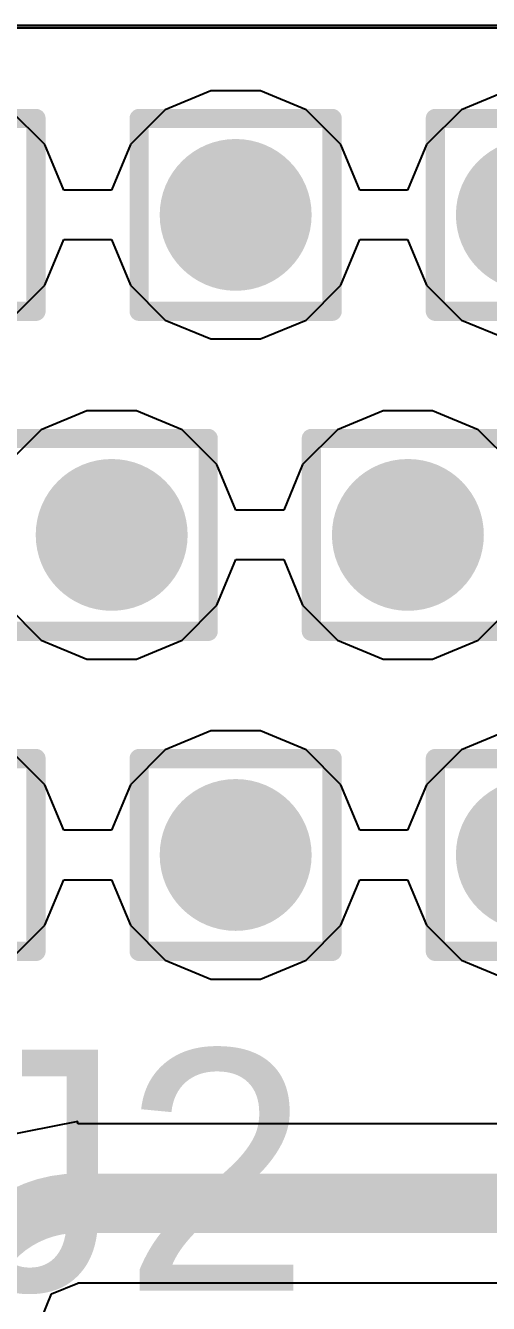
# Model space of a CAD drawing. Header units: inches. Extents: x -12 to 5355, y -7 to 5366.
# Drawn here: x 22.717 to 23.936, y 58.996 to 62.363 of the extents above; entities that cross this region are included whole.
import ezdxf

# ---------------------------------------------------------------- set-up
doc = ezdxf.new("R2010")
doc.units = ezdxf.units.IN
for name, color, linetype in [('BOTTOM LAYER', 5, 'Continuous'), ('Drill Drawing', 1, 'Continuous'), ('GROUND1', 16, 'Continuous'), ('GROUND2', 156, 'Continuous'), ('Multi-Layer', 9, 'Continuous'), ('POWER', 76, 'Continuous'), ('SIGNAL', 90, 'Continuous'), ('TOP LAYER', 1, 'Continuous'), ('Top Overlay', 2, 'Continuous'), ('Via Holes', 16, 'Continuous')]:
    doc.layers.add(name, color=color, linetype=linetype)
doc.styles.add('Arial', font='', dxfattribs={"height": 0.2})
doc.styles.get('Arial').set_extended_font_data('Arial')

# ---------------------------------------------------------------- blocks, each defined once
blk = doc.blocks.new('FR01_S4_210_DF_41')
at = {"layer": 'Multi-Layer'}
blk.add_line((15.3999, -10.4999), (-19.0246, -10.5), dxfattribs=at)

msp = doc.modelspace()

# ---------------------------------------------------------------- hatches: boundary and pattern name
at = {"layer": 'BOTTOM LAYER'}
h = msp.add_hatch(color=5, dxfattribs=at)
edge = h.paths.add_edge_path()
edge.add_arc((23.2702, 61.8642), 0.2, 0, 360)
h = msp.add_hatch(color=5, dxfattribs=at)
edge = h.paths.add_edge_path()
edge.add_arc((24.05, 61.8642), 0.2, 0, 360)
h = msp.add_hatch(color=5, dxfattribs=at)
edge = h.paths.add_edge_path()
edge.add_arc((22.9438, 61.021), 0.2, 0, 360)
h = msp.add_hatch(color=5, dxfattribs=at)
edge = h.paths.add_edge_path()
edge.add_arc((23.7236, 61.021), 0.2, 0, 360)
h = msp.add_hatch(color=5, dxfattribs=at)
edge = h.paths.add_edge_path()
edge.add_arc((23.2702, 60.1777), 0.2, 0, 360)
h = msp.add_hatch(color=5, dxfattribs=at)
edge = h.paths.add_edge_path()
edge.add_arc((24.05, 60.1777), 0.2, 0, 360)
at = {"layer": 'GROUND1'}
h = msp.add_hatch(color=16, dxfattribs=at)
edge = h.paths.add_edge_path()
edge.add_arc((23.2702, 61.8642), 0.2, 0, 360)
h = msp.add_hatch(color=16, dxfattribs=at)
edge = h.paths.add_edge_path()
edge.add_arc((24.05, 61.8642), 0.2, 0, 360)
h = msp.add_hatch(color=16, dxfattribs=at)
edge = h.paths.add_edge_path()
edge.add_arc((22.9438, 61.021), 0.2, 0, 360)
h = msp.add_hatch(color=16, dxfattribs=at)
edge = h.paths.add_edge_path()
edge.add_arc((23.7236, 61.021), 0.2, 0, 360)
h = msp.add_hatch(color=16, dxfattribs=at)
edge = h.paths.add_edge_path()
edge.add_arc((23.2702, 60.1777), 0.2, 0, 360)
h = msp.add_hatch(color=16, dxfattribs=at)
edge = h.paths.add_edge_path()
edge.add_arc((24.05, 60.1777), 0.2, 0, 360)
at = {"layer": 'GROUND2'}
h = msp.add_hatch(color=156, dxfattribs=at)
edge = h.paths.add_edge_path()
edge.add_arc((23.2702, 61.8642), 0.2, 0, 360)
h = msp.add_hatch(color=156, dxfattribs=at)
edge = h.paths.add_edge_path()
edge.add_arc((24.05, 61.8642), 0.2, 0, 360)
h = msp.add_hatch(color=156, dxfattribs=at)
edge = h.paths.add_edge_path()
edge.add_arc((22.9438, 61.021), 0.2, 0, 360)
h = msp.add_hatch(color=156, dxfattribs=at)
edge = h.paths.add_edge_path()
edge.add_arc((23.7236, 61.021), 0.2, 0, 360)
h = msp.add_hatch(color=156, dxfattribs=at)
edge = h.paths.add_edge_path()
edge.add_arc((23.2702, 60.1777), 0.2, 0, 360)
h = msp.add_hatch(color=156, dxfattribs=at)
edge = h.paths.add_edge_path()
edge.add_arc((24.05, 60.1777), 0.2, 0, 360)
at = {"layer": 'POWER'}
h = msp.add_hatch(color=76, dxfattribs=at)
edge = h.paths.add_edge_path()
edge.add_arc((23.2702, 61.8642), 0.2, 0, 360)
h = msp.add_hatch(color=76, dxfattribs=at)
edge = h.paths.add_edge_path()
edge.add_arc((24.05, 61.8642), 0.2, 0, 360)
h = msp.add_hatch(color=76, dxfattribs=at)
edge = h.paths.add_edge_path()
edge.add_arc((22.9438, 61.021), 0.2, 0, 360)
h = msp.add_hatch(color=76, dxfattribs=at)
edge = h.paths.add_edge_path()
edge.add_arc((23.7236, 61.021), 0.2, 0, 360)
h = msp.add_hatch(color=76, dxfattribs=at)
edge = h.paths.add_edge_path()
edge.add_arc((23.2702, 60.1777), 0.2, 0, 360)
h = msp.add_hatch(color=76, dxfattribs=at)
edge = h.paths.add_edge_path()
edge.add_arc((24.05, 60.1777), 0.2, 0, 360)
at = {"layer": 'SIGNAL'}
h = msp.add_hatch(color=90, dxfattribs=at)
edge = h.paths.add_edge_path()
edge.add_arc((23.2702, 61.8642), 0.2, 0, 360)
h = msp.add_hatch(color=90, dxfattribs=at)
edge = h.paths.add_edge_path()
edge.add_arc((24.05, 61.8642), 0.2, 0, 360)
h = msp.add_hatch(color=90, dxfattribs=at)
edge = h.paths.add_edge_path()
edge.add_arc((22.9438, 61.021), 0.2, 0, 360)
h = msp.add_hatch(color=90, dxfattribs=at)
edge = h.paths.add_edge_path()
edge.add_arc((23.7236, 61.021), 0.2, 0, 360)
h = msp.add_hatch(color=90, dxfattribs=at)
edge = h.paths.add_edge_path()
edge.add_arc((23.2702, 60.1777), 0.2, 0, 360)
h = msp.add_hatch(color=90, dxfattribs=at)
edge = h.paths.add_edge_path()
edge.add_arc((24.05, 60.1777), 0.2, 0, 360)
at = {"layer": 'TOP LAYER'}
h = msp.add_hatch(color=1, dxfattribs=at)
edge = h.paths.add_edge_path()
edge.add_arc((23.2702, 61.8642), 0.2, 0, 360)
h = msp.add_hatch(color=1, dxfattribs=at)
edge = h.paths.add_edge_path()
edge.add_arc((24.05, 61.8642), 0.2, 0, 360)
h = msp.add_hatch(color=1, dxfattribs=at)
edge = h.paths.add_edge_path()
edge.add_arc((22.9438, 61.021), 0.2, 0, 360)
h = msp.add_hatch(color=1, dxfattribs=at)
edge = h.paths.add_edge_path()
edge.add_arc((23.7236, 61.021), 0.2, 0, 360)
h = msp.add_hatch(color=1, dxfattribs=at)
edge = h.paths.add_edge_path()
edge.add_arc((23.2702, 60.1777), 0.2, 0, 360)
h = msp.add_hatch(color=1, dxfattribs=at)
edge = h.paths.add_edge_path()
edge.add_arc((24.05, 60.1777), 0.2, 0, 360)
at = {"layer": 'Via Holes'}
h = msp.add_hatch(color=7, dxfattribs=at)
edge = h.paths.add_edge_path()
edge.add_arc((23.2702, 61.8642), 0.1, 0, 360)
h = msp.add_hatch(color=7, dxfattribs=at)
edge = h.paths.add_edge_path()
edge.add_arc((22.9438, 61.021), 0.1, 0, 360)
h = msp.add_hatch(color=7, dxfattribs=at)
edge = h.paths.add_edge_path()
edge.add_arc((23.7236, 61.021), 0.1, 0, 360)
h = msp.add_hatch(color=7, dxfattribs=at)
edge = h.paths.add_edge_path()
edge.add_arc((23.2702, 60.1777), 0.1, 0, 360)

# ---------------------------------------------------------------- linework, layer by layer
at = {"layer": 'BOTTOM LAYER'}
msp.add_line((0.259, 62.357), (34.8692, 62.357), dxfattribs=at)
at = {"layer": 'Drill Drawing'}
for points in [[(22.2364, 62.1182, 0.0508, 0.0508, 0), (22.7444, 62.1182, 0.0508, 0.0508, 0)], [(22.7444, 61.6102, 0.0508, 0.0508, 0), (22.7444, 62.1182, 0.0508, 0.0508, 0)], [(23.0162, 62.1182, 0.0508, 0.0508, 0), (23.5242, 62.1182, 0.0508, 0.0508, 0)], [(23.0162, 61.6102, 0.0508, 0.0508, 0), (23.0162, 62.1182, 0.0508, 0.0508, 0)], [(23.5242, 61.6102, 0.0508, 0.0508, 0), (23.5242, 62.1182, 0.0508, 0.0508, 0)], [(23.796, 62.1182, 0.0508, 0.0508, 0), (24.304, 62.1182, 0.0508, 0.0508, 0)], [(23.796, 61.6102, 0.0508, 0.0508, 0), (23.796, 62.1182, 0.0508, 0.0508, 0)], [(22.2364, 61.6102, 0.0508, 0.0508, 0), (22.7444, 61.6102, 0.0508, 0.0508, 0)], [(23.0162, 61.6102, 0.0508, 0.0508, 0), (23.5242, 61.6102, 0.0508, 0.0508, 0)], [(23.796, 61.6102, 0.0508, 0.0508, 0), (24.304, 61.6102, 0.0508, 0.0508, 0)], [(22.6898, 61.275, 0.0508, 0.0508, 0), (23.1978, 61.275, 0.0508, 0.0508, 0)], [(23.1978, 60.767, 0.0508, 0.0508, 0), (23.1978, 61.275, 0.0508, 0.0508, 0)], [(23.4696, 61.275, 0.0508, 0.0508, 0), (23.9776, 61.275, 0.0508, 0.0508, 0)], [(23.4696, 60.767, 0.0508, 0.0508, 0), (23.4696, 61.275, 0.0508, 0.0508, 0)], [(22.6898, 60.767, 0.0508, 0.0508, 0), (23.1978, 60.767, 0.0508, 0.0508, 0)], [(23.4696, 60.767, 0.0508, 0.0508, 0), (23.9776, 60.767, 0.0508, 0.0508, 0)], [(22.2364, 60.4317, 0.0508, 0.0508, 0), (22.7444, 60.4317, 0.0508, 0.0508, 0)], [(22.7444, 59.9237, 0.0508, 0.0508, 0), (22.7444, 60.4317, 0.0508, 0.0508, 0)], [(23.0162, 60.4317, 0.0508, 0.0508, 0), (23.5242, 60.4317, 0.0508, 0.0508, 0)], [(23.0162, 59.9237, 0.0508, 0.0508, 0), (23.0162, 60.4317, 0.0508, 0.0508, 0)], [(23.5242, 59.9237, 0.0508, 0.0508, 0), (23.5242, 60.4317, 0.0508, 0.0508, 0)], [(23.796, 60.4317, 0.0508, 0.0508, 0), (24.304, 60.4317, 0.0508, 0.0508, 0)], [(23.796, 59.9237, 0.0508, 0.0508, 0), (23.796, 60.4317, 0.0508, 0.0508, 0)], [(22.2364, 59.9237, 0.0508, 0.0508, 0), (22.7444, 59.9237, 0.0508, 0.0508, 0)], [(23.0162, 59.9237, 0.0508, 0.0508, 0), (23.5242, 59.9237, 0.0508, 0.0508, 0)], [(23.796, 59.9237, 0.0508, 0.0508, 0), (24.304, 59.9237, 0.0508, 0.0508, 0)]]:
    msp.add_lwpolyline(points, format="xyseb", dxfattribs=at)
for points in [[(22.7317, 62.1182, 0.0254, 0.0254, 1), (22.7571, 62.1182, 0.0254, 0.0254, 1)], [(22.7317, 62.1182, 0.0254, 0.0254, 1), (22.7571, 62.1182, 0.0254, 0.0254, 1)], [(23.0035, 62.1182, 0.0254, 0.0254, 1), (23.0289, 62.1182, 0.0254, 0.0254, 1)], [(23.0035, 62.1182, 0.0254, 0.0254, 1), (23.0289, 62.1182, 0.0254, 0.0254, 1)], [(23.5115, 62.1182, 0.0254, 0.0254, 1), (23.5369, 62.1182, 0.0254, 0.0254, 1)], [(23.5115, 62.1182, 0.0254, 0.0254, 1), (23.5369, 62.1182, 0.0254, 0.0254, 1)], [(23.7833, 62.1182, 0.0254, 0.0254, 1), (23.8087, 62.1182, 0.0254, 0.0254, 1)], [(23.7833, 62.1182, 0.0254, 0.0254, 1), (23.8087, 62.1182, 0.0254, 0.0254, 1)], [(22.7317, 61.6102, 0.0254, 0.0254, 1), (22.7571, 61.6102, 0.0254, 0.0254, 1)], [(22.7317, 61.6102, 0.0254, 0.0254, 1), (22.7571, 61.6102, 0.0254, 0.0254, 1)], [(23.0035, 61.6102, 0.0254, 0.0254, 1), (23.0289, 61.6102, 0.0254, 0.0254, 1)], [(23.0035, 61.6102, 0.0254, 0.0254, 1), (23.0289, 61.6102, 0.0254, 0.0254, 1)], [(23.5115, 61.6102, 0.0254, 0.0254, 1), (23.5369, 61.6102, 0.0254, 0.0254, 1)], [(23.5115, 61.6102, 0.0254, 0.0254, 1), (23.5369, 61.6102, 0.0254, 0.0254, 1)], [(23.7833, 61.6102, 0.0254, 0.0254, 1), (23.8087, 61.6102, 0.0254, 0.0254, 1)], [(23.7833, 61.6102, 0.0254, 0.0254, 1), (23.8087, 61.6102, 0.0254, 0.0254, 1)], [(23.1851, 61.275, 0.0254, 0.0254, 1), (23.2105, 61.275, 0.0254, 0.0254, 1)], [(23.1851, 61.275, 0.0254, 0.0254, 1), (23.2105, 61.275, 0.0254, 0.0254, 1)], [(23.4569, 61.275, 0.0254, 0.0254, 1), (23.4823, 61.275, 0.0254, 0.0254, 1)], [(23.4569, 61.275, 0.0254, 0.0254, 1), (23.4823, 61.275, 0.0254, 0.0254, 1)], [(23.1851, 60.767, 0.0254, 0.0254, 1), (23.2105, 60.767, 0.0254, 0.0254, 1)], [(23.1851, 60.767, 0.0254, 0.0254, 1), (23.2105, 60.767, 0.0254, 0.0254, 1)], [(23.4569, 60.767, 0.0254, 0.0254, 1), (23.4823, 60.767, 0.0254, 0.0254, 1)], [(23.4569, 60.767, 0.0254, 0.0254, 1), (23.4823, 60.767, 0.0254, 0.0254, 1)], [(22.7317, 60.4317, 0.0254, 0.0254, 1), (22.7571, 60.4317, 0.0254, 0.0254, 1)], [(22.7317, 60.4317, 0.0254, 0.0254, 1), (22.7571, 60.4317, 0.0254, 0.0254, 1)], [(23.0035, 60.4317, 0.0254, 0.0254, 1), (23.0289, 60.4317, 0.0254, 0.0254, 1)], [(23.0035, 60.4317, 0.0254, 0.0254, 1), (23.0289, 60.4317, 0.0254, 0.0254, 1)], [(23.5115, 60.4317, 0.0254, 0.0254, 1), (23.5369, 60.4317, 0.0254, 0.0254, 1)], [(23.5115, 60.4317, 0.0254, 0.0254, 1), (23.5369, 60.4317, 0.0254, 0.0254, 1)], [(23.7833, 60.4317, 0.0254, 0.0254, 1), (23.8087, 60.4317, 0.0254, 0.0254, 1)], [(23.7833, 60.4317, 0.0254, 0.0254, 1), (23.8087, 60.4317, 0.0254, 0.0254, 1)], [(22.7317, 59.9237, 0.0254, 0.0254, 1), (22.7571, 59.9237, 0.0254, 0.0254, 1)], [(22.7317, 59.9237, 0.0254, 0.0254, 1), (22.7571, 59.9237, 0.0254, 0.0254, 1)], [(23.0035, 59.9237, 0.0254, 0.0254, 1), (23.0289, 59.9237, 0.0254, 0.0254, 1)], [(23.0035, 59.9237, 0.0254, 0.0254, 1), (23.0289, 59.9237, 0.0254, 0.0254, 1)], [(23.5115, 59.9237, 0.0254, 0.0254, 1), (23.5369, 59.9237, 0.0254, 0.0254, 1)], [(23.5115, 59.9237, 0.0254, 0.0254, 1), (23.5369, 59.9237, 0.0254, 0.0254, 1)], [(23.7833, 59.9237, 0.0254, 0.0254, 1), (23.8087, 59.9237, 0.0254, 0.0254, 1)], [(23.7833, 59.9237, 0.0254, 0.0254, 1), (23.8087, 59.9237, 0.0254, 0.0254, 1)]]:
    msp.add_lwpolyline(points, format="xyseb", close=True, dxfattribs=at)
at = {"layer": 'GROUND1'}
msp.add_line((0.259, 62.357), (34.8692, 62.357), dxfattribs=at)
at = {"layer": 'GROUND2'}
msp.add_line((0.259, 62.357), (34.8692, 62.357), dxfattribs=at)
at = {"layer": 'POWER'}
for p, q in [((15.367, 62.363), (34.6169, 62.3631)), ((23.2052, 62.1912), (23.085, 62.1414)), ((23.3353, 62.1912), (23.2052, 62.1912)), ((23.4554, 62.1414), (23.3353, 62.1912)), ((23.9849, 62.1912), (23.8648, 62.1414)), ((22.7676, 62.0495), (22.6757, 62.1414)), ((23.085, 62.1414), (22.993, 62.0495)), ((23.5474, 62.0495), (23.4554, 62.1414)), ((23.8648, 62.1414), (23.7728, 62.0495)), ((22.8174, 61.9293), (22.7676, 62.0495)), ((22.993, 62.0495), (22.9432, 61.9293)), ((23.5972, 61.9293), (23.5474, 62.0495)), ((23.7728, 62.0495), (23.723, 61.9293)), ((22.9432, 61.9293), (22.8174, 61.9293)), ((23.723, 61.9293), (23.5972, 61.9293)), ((22.7676, 61.679), (22.8174, 61.7992)), ((22.8174, 61.7992), (22.9432, 61.7992)), ((22.9432, 61.7992), (22.993, 61.679)), ((23.5474, 61.679), (23.5972, 61.7992)), ((23.5972, 61.7992), (23.723, 61.7992)), ((23.723, 61.7992), (23.7728, 61.679)), ((22.6757, 61.587), (22.7676, 61.679)), ((22.993, 61.679), (23.085, 61.587)), ((23.4554, 61.587), (23.5474, 61.679)), ((23.7728, 61.679), (23.8648, 61.587)), ((23.085, 61.587), (23.2052, 61.5372)), ((23.3353, 61.5372), (23.4554, 61.587)), ((23.8648, 61.587), (23.9849, 61.5372)), ((23.2052, 61.5372), (23.3353, 61.5372)), ((22.8788, 61.348), (22.7586, 61.2982)), ((23.0089, 61.348), (22.8788, 61.348)), ((23.129, 61.2982), (23.0089, 61.348)), ((23.6586, 61.348), (23.5384, 61.2982)), ((23.7886, 61.348), (23.6586, 61.348)), ((23.9088, 61.2982), (23.7886, 61.348)), ((22.7586, 61.2982), (22.6666, 61.2062)), ((23.221, 61.2062), (23.129, 61.2982)), ((23.5384, 61.2982), (23.4464, 61.2062)), ((24.0008, 61.2062), (23.9088, 61.2982)), ((23.2708, 61.086), (23.221, 61.2062)), ((23.4464, 61.2062), (23.3966, 61.086)), ((23.3966, 61.086), (23.2708, 61.086)), ((23.221, 60.8357), (23.2708, 60.9559)), ((23.2708, 60.9559), (23.3966, 60.9559)), ((23.3966, 60.9559), (23.4464, 60.8357)), ((22.6666, 60.8357), (22.7586, 60.7437)), ((23.129, 60.7437), (23.221, 60.8357)), ((23.4464, 60.8357), (23.5384, 60.7437)), ((23.9088, 60.7437), (24.0008, 60.8357)), ((22.7586, 60.7437), (22.8788, 60.694)), ((23.0089, 60.694), (23.129, 60.7437)), ((23.5384, 60.7437), (23.6586, 60.694)), ((23.7886, 60.694), (23.9088, 60.7437)), ((22.8788, 60.694), (23.0089, 60.694)), ((23.6586, 60.694), (23.7886, 60.694)), ((23.2052, 60.5047), (23.085, 60.4549)), ((23.3353, 60.5047), (23.2052, 60.5047)), ((23.4554, 60.4549), (23.3353, 60.5047)), ((23.9849, 60.5047), (23.8648, 60.4549)), ((22.7676, 60.3629), (22.6757, 60.4549)), ((23.085, 60.4549), (22.993, 60.3629)), ((23.5474, 60.3629), (23.4554, 60.4549)), ((23.8648, 60.4549), (23.7728, 60.3629)), ((22.8174, 60.2427), (22.7676, 60.3629)), ((22.993, 60.3629), (22.9432, 60.2427)), ((23.5972, 60.2427), (23.5474, 60.3629)), ((23.7728, 60.3629), (23.723, 60.2427)), ((22.9432, 60.2427), (22.8174, 60.2427)), ((23.723, 60.2427), (23.5972, 60.2427)), ((22.7676, 59.9924), (22.8174, 60.1126)), ((22.8174, 60.1126), (22.9432, 60.1126)), ((22.9432, 60.1126), (22.993, 59.9924)), ((23.5474, 59.9924), (23.5972, 60.1126)), ((23.5972, 60.1126), (23.723, 60.1126)), ((23.723, 60.1126), (23.7728, 59.9924)), ((22.6757, 59.9005), (22.7676, 59.9924)), ((22.993, 59.9924), (23.085, 59.9005)), ((23.4554, 59.9005), (23.5474, 59.9924)), ((23.7728, 59.9924), (23.8648, 59.9005)), ((23.085, 59.9005), (23.2052, 59.8507)), ((23.3353, 59.8507), (23.4554, 59.9005)), ((23.8648, 59.9005), (23.9849, 59.8507)), ((23.2052, 59.8507), (23.3353, 59.8507))]:
    msp.add_line(p, q, dxfattribs=at)
at = {"layer": 'SIGNAL'}
msp.add_line((0.259, 62.357), (34.8692, 62.357), dxfattribs=at)
at = {"layer": 'TOP LAYER'}
for p, q in [((0.259, 62.357), (33.7309, 62.357)), ((22.8545, 59.4754), (22.6543, 59.4356)), ((22.8545, 59.4694), (22.8545, 59.4754)), ((25.1789, 59.4694), (22.8545, 59.4694)), ((22.7858, 59.0209), (22.8545, 59.0494)), ((22.8545, 59.0494), (22.8545, 59.0507)), ((22.8545, 59.0507), (24.3697, 59.0507)), ((22.7573, 58.9521), (22.7858, 59.0209))]:
    msp.add_line(p, q, dxfattribs=at)
for points in [[(22.5466, 58.9521, 0.1567, 0.1567, -0.414214), (22.8545, 59.26, 0.1567, 0.1567, 0)], [(22.8545, 59.26, 0.1567, 0.1567, 0), (25.4209, 59.26, 0.1567, 0.1567, 0)]]:
    msp.add_lwpolyline(points, format="xyseb", dxfattribs=at)
msp.add_lwpolyline([(22.8154, 59.26, 0.0783, 0.0783, 1), (22.8937, 59.26, 0.0783, 0.0783, 1)], format="xyseb", close=True, dxfattribs=at)
msp.add_lwpolyline([(22.8154, 59.26, 0.0783, 0.0783, 1), (22.8937, 59.26, 0.0783, 0.0783, 1)], format="xyseb", close=True, dxfattribs=at)

# ---------------------------------------------------------------- block references
msp.add_blockref('FR01_S4_210_DF_41', (19.217, 72.863))

# ---------------------------------------------------------------- texts
at = {"layer": 'Top Overlay', "style": 'Arial'}
msp.add_text('J2', height=0.635, dxfattribs=at).set_placement((22.5298, 59.0296))

doc.saveas('drawing.dxf')
